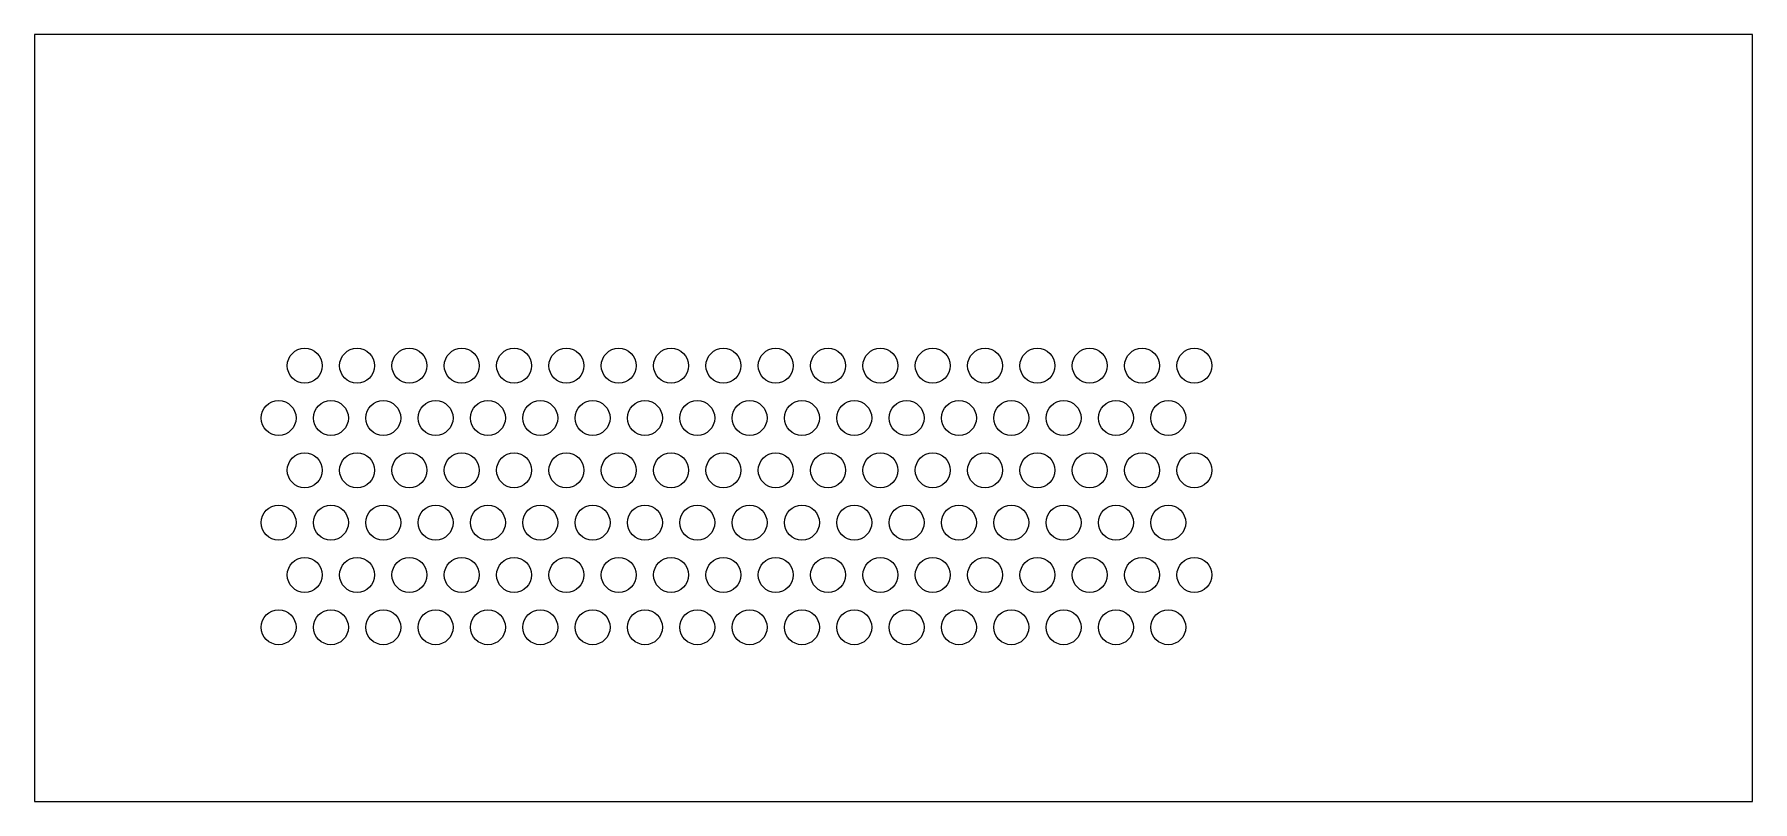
# Model space of a CAD drawing. Header units: millimetres. Extents: x 0 to 197, y 0 to 88.
import ezdxf

# ---------------------------------------------------------------- set-up
doc = ezdxf.new("R2010")
doc.units = ezdxf.units.MM

msp = doc.modelspace()

# ---------------------------------------------------------------- linework, layer by layer
for p, q in [((197, 88), (0, 88)), ((0, 88), (0, 0)), ((197, 0), (197, 88)), ((0, 0), (197, 0))]:
    msp.add_line(p, q)
for centre in [(31, 50), (37, 50), (43, 50), (49, 50), (55, 50), (61, 50), (67, 50), (73, 50), (79, 50), (85, 50), (91, 50), (97, 50), (103, 50), (109, 50), (115, 50), (121, 50), (127, 50), (133, 50), (28, 44), (34, 44), (40, 44), (46, 44), (52, 44), (58, 44), (64, 44), (70, 44), (76, 44), (82, 44), (88, 44), (94, 44), (100, 44), (106, 44), (112, 44), (118, 44), (124, 44), (130, 44), (31, 38), (37, 38), (43, 38), (49, 38), (55, 38), (61, 38), (67, 38), (73, 38), (79, 38), (85, 38), (91, 38), (97, 38), (103, 38), (109, 38), (115, 38), (121, 38), (127, 38), (133, 38), (28, 32), (34, 32), (40, 32), (46, 32), (52, 32), (58, 32), (64, 32), (70, 32), (76, 32), (82, 32), (88, 32), (94, 32), (100, 32), (106, 32), (112, 32), (118, 32), (124, 32), (130, 32), (31, 26), (37, 26), (43, 26), (49, 26), (55, 26), (61, 26), (67, 26), (73, 26), (79, 26), (85, 26), (91, 26), (97, 26), (103, 26), (109, 26), (115, 26), (121, 26), (127, 26), (133, 26), (28, 20), (34, 20), (40, 20), (46, 20), (52, 20), (58, 20), (64, 20), (70, 20), (76, 20), (82, 20), (88, 20), (94, 20), (100, 20), (106, 20), (112, 20), (118, 20), (124, 20), (130, 20)]:
    msp.add_circle(centre, 2)

doc.saveas('drawing.dxf')
